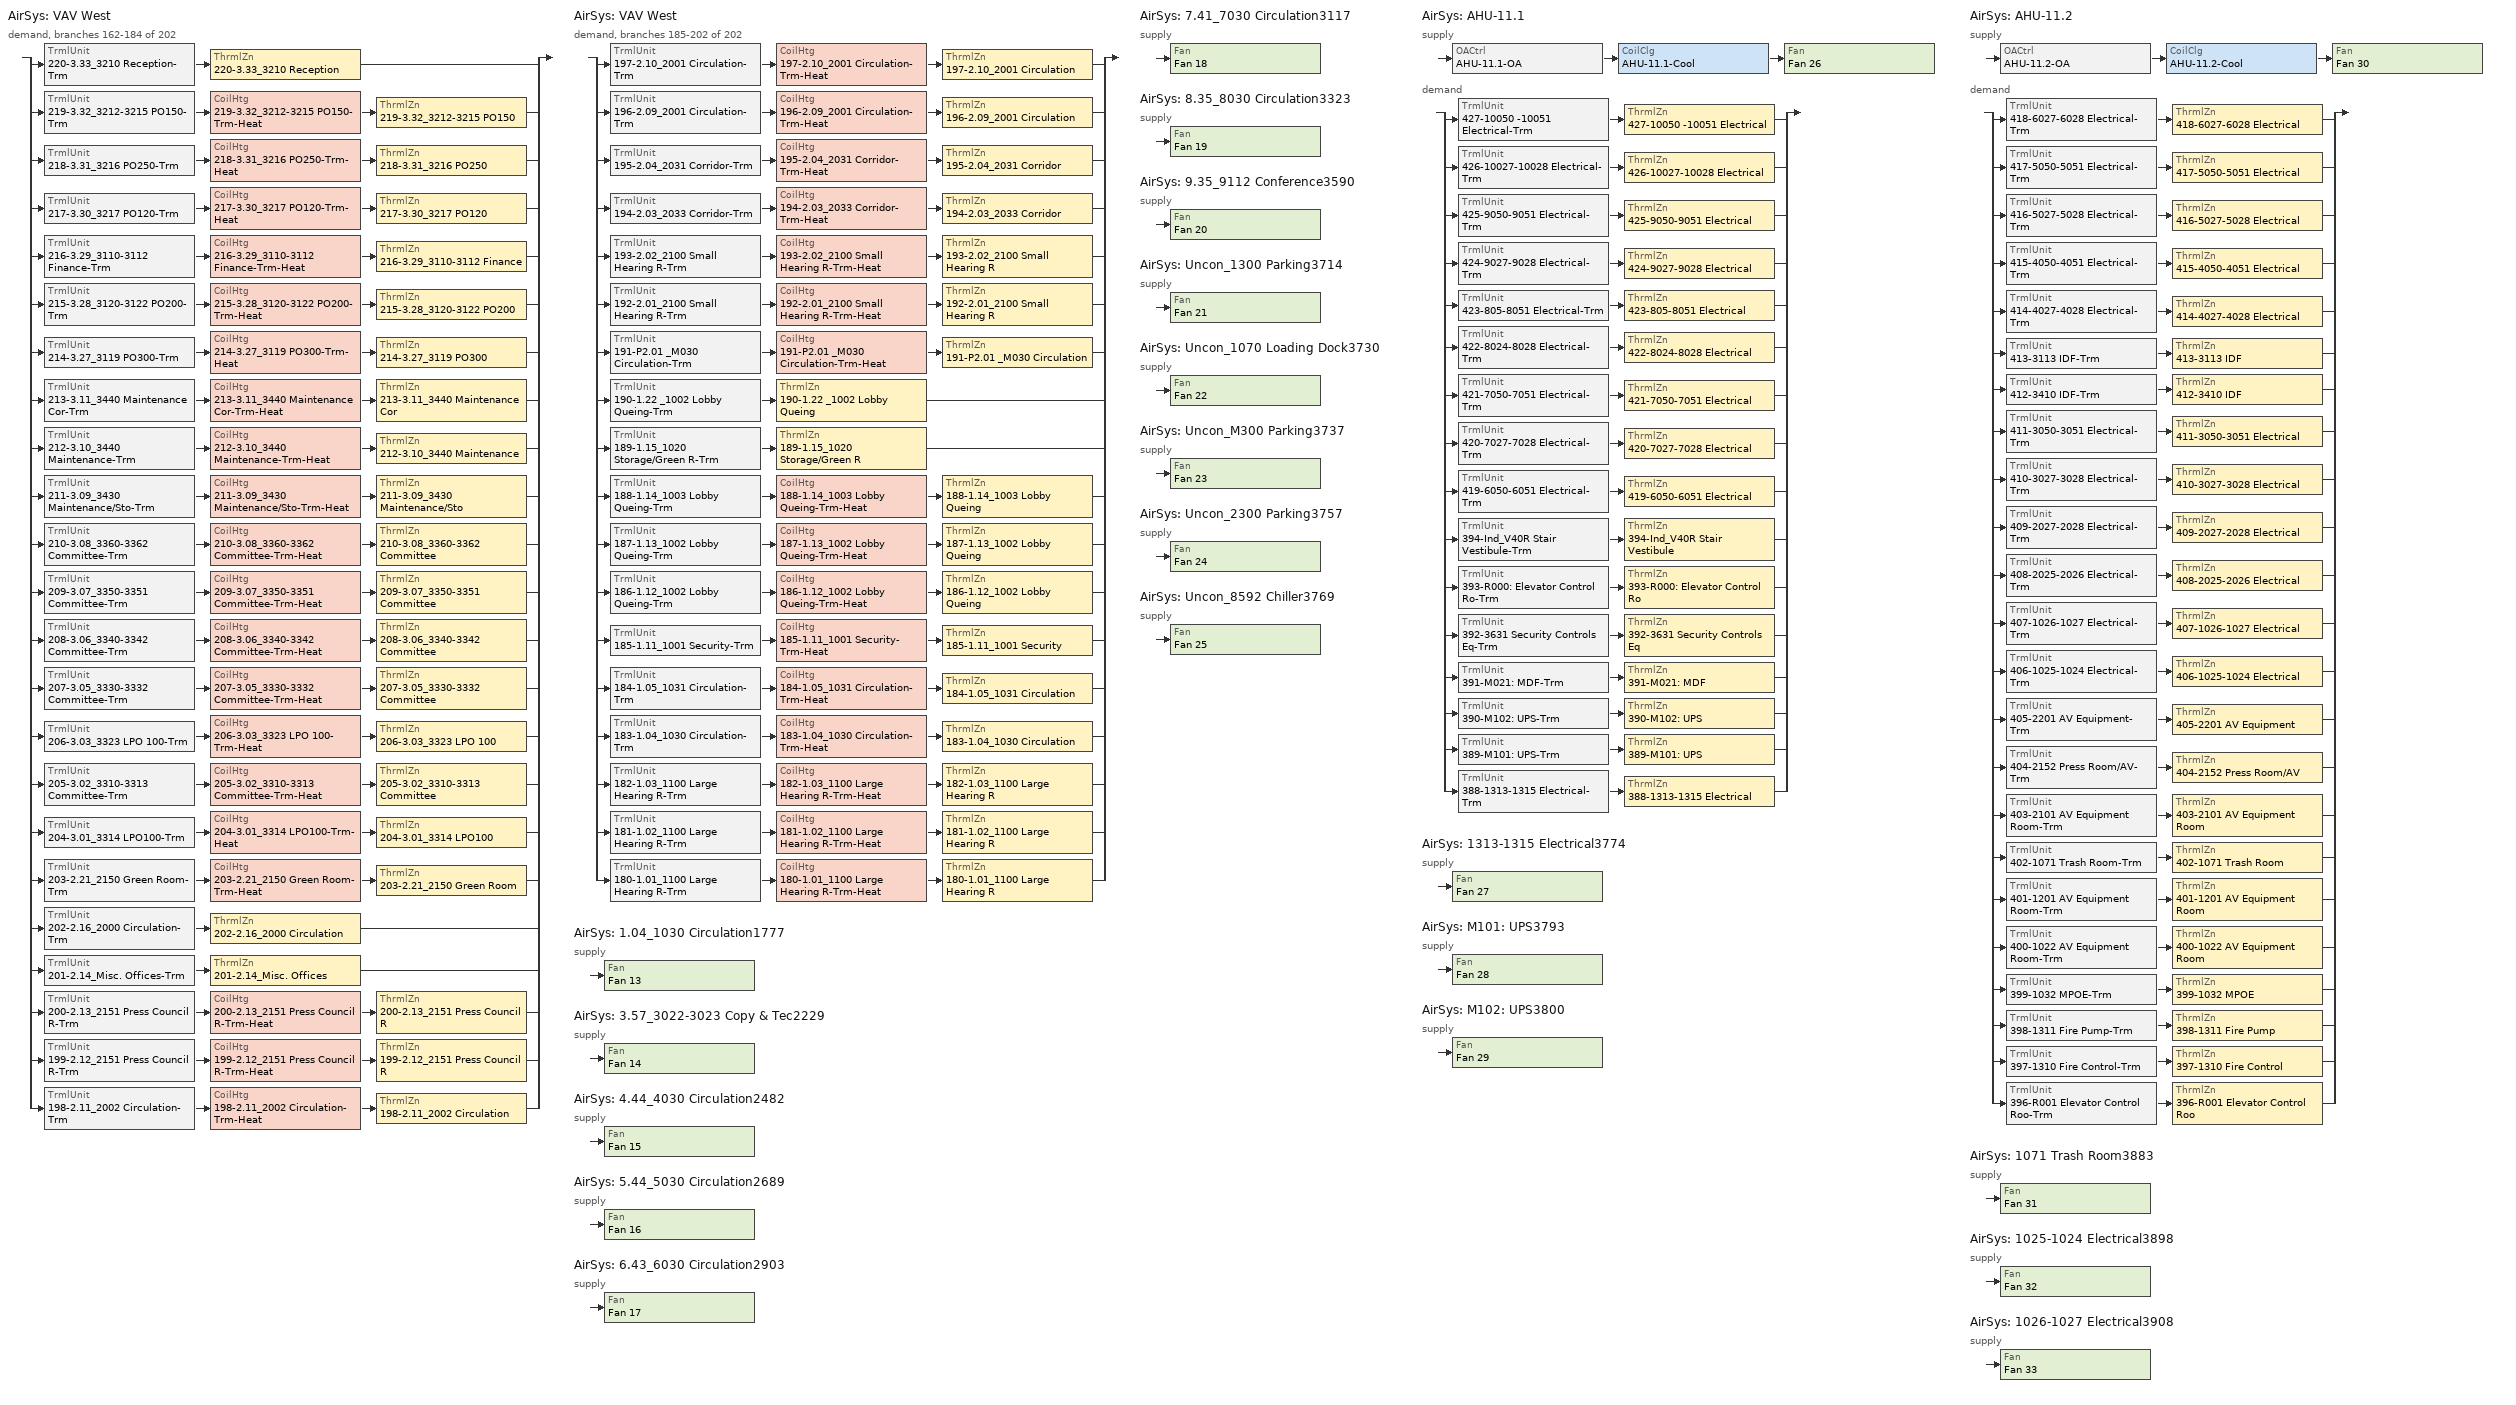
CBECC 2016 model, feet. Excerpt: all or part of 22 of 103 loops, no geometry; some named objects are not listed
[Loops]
AirSys 'VAV West'
 demand, branches 162-184 of 202: split
  | TrmlUnit '220-3.33_3210 Reception-Trm' > ThrmlZn '220-3.33_3210 Reception'
  | TrmlUnit '219-3.32_3212-3215 PO150-Trm' > CoilHtg '219-3.32_3212-3215 PO150-Trm-Heat' > ThrmlZn '219-3.32_3212-3215 PO150'
  | TrmlUnit '218-3.31_3216 PO250-Trm' > CoilHtg '218-3.31_3216 PO250-Trm-Heat' > ThrmlZn '218-3.31_3216 PO250'
  | TrmlUnit '217-3.30_3217 PO120-Trm' > CoilHtg '217-3.30_3217 PO120-Trm-Heat' > ThrmlZn '217-3.30_3217 PO120'
  | TrmlUnit '216-3.29_3110-3112 Finance-Trm' > CoilHtg '216-3.29_3110-3112 Finance-Trm-Heat' > ThrmlZn '216-3.29_3110-3112 Finance'
  | TrmlUnit '215-3.28_3120-3122 PO200-Trm' > CoilHtg '215-3.28_3120-3122 PO200-Trm-Heat' > ThrmlZn '215-3.28_3120-3122 PO200'
  | TrmlUnit '214-3.27_3119 PO300-Trm' > CoilHtg '214-3.27_3119 PO300-Trm-Heat' > ThrmlZn '214-3.27_3119 PO300'
  | TrmlUnit '213-3.11_3440 Maintenance Cor-Trm' > CoilHtg '213-3.11_3440 Maintenance Cor-Trm-Heat' > ThrmlZn '213-3.11_3440 Maintenance Cor'
  | TrmlUnit '212-3.10_3440 Maintenance-Trm' > CoilHtg '212-3.10_3440 Maintenance-Trm-Heat' > ThrmlZn '212-3.10_3440 Maintenance'
  | TrmlUnit '211-3.09_3430 Maintenance/Sto-Trm' > CoilHtg '211-3.09_3430 Maintenance/Sto-Trm-Heat' > ThrmlZn '211-3.09_3430 Maintenance/Sto'
  | TrmlUnit '210-3.08_3360-3362 Committee-Trm' > CoilHtg '210-3.08_3360-3362 Committee-Trm-Heat' > ThrmlZn '210-3.08_3360-3362 Committee'
  | TrmlUnit '209-3.07_3350-3351 Committee-Trm' > CoilHtg '209-3.07_3350-3351 Committee-Trm-Heat' > ThrmlZn '209-3.07_3350-3351 Committee'
  | TrmlUnit '208-3.06_3340-3342 Committee-Trm' > CoilHtg '208-3.06_3340-3342 Committee-Trm-Heat' > ThrmlZn '208-3.06_3340-3342 Committee'
  | TrmlUnit '207-3.05_3330-3332 Committee-Trm' > CoilHtg '207-3.05_3330-3332 Committee-Trm-Heat' > ThrmlZn '207-3.05_3330-3332 Committee'
  | TrmlUnit '206-3.03_3323 LPO 100-Trm' > CoilHtg '206-3.03_3323 LPO 100-Trm-Heat' > ThrmlZn '206-3.03_3323 LPO 100'
  | TrmlUnit '205-3.02_3310-3313 Committee-Trm' > CoilHtg '205-3.02_3310-3313 Committee-Trm-Heat' > ThrmlZn '205-3.02_3310-3313 Committee'
  | TrmlUnit '204-3.01_3314 LPO100-Trm' > CoilHtg '204-3.01_3314 LPO100-Trm-Heat' > ThrmlZn '204-3.01_3314 LPO100'
  | TrmlUnit '203-2.21_2150 Green Room-Trm' > CoilHtg '203-2.21_2150 Green Room-Trm-Heat' > ThrmlZn '203-2.21_2150 Green Room'
  | TrmlUnit '202-2.16_2000 Circulation-Trm' > ThrmlZn '202-2.16_2000 Circulation'
  | TrmlUnit '201-2.14_Misc. Offices-Trm' > ThrmlZn '201-2.14_Misc. Offices'
  | TrmlUnit '200-2.13_2151 Press Council R-Trm' > CoilHtg '200-2.13_2151 Press Council R-Trm-Heat' > ThrmlZn '200-2.13_2151 Press Council R'
  | TrmlUnit '199-2.12_2151 Press Council R-Trm' > CoilHtg '199-2.12_2151 Press Council R-Trm-Heat' > ThrmlZn '199-2.12_2151 Press Council R'
  | TrmlUnit '198-2.11_2002 Circulation-Trm' > CoilHtg '198-2.11_2002 Circulation-Trm-Heat' > ThrmlZn '198-2.11_2002 Circulation'
AirSys 'VAV West'
 demand, branches 185-202 of 202: split
  | TrmlUnit '197-2.10_2001 Circulation-Trm' > CoilHtg '197-2.10_2001 Circulation-Trm-Heat' > ThrmlZn '197-2.10_2001 Circulation'
  | TrmlUnit '196-2.09_2001 Circulation-Trm' > CoilHtg '196-2.09_2001 Circulation-Trm-Heat' > ThrmlZn '196-2.09_2001 Circulation'
  | TrmlUnit '195-2.04_2031 Corridor-Trm' > CoilHtg '195-2.04_2031 Corridor-Trm-Heat' > ThrmlZn '195-2.04_2031 Corridor'
  | TrmlUnit '194-2.03_2033 Corridor-Trm' > CoilHtg '194-2.03_2033 Corridor-Trm-Heat' > ThrmlZn '194-2.03_2033 Corridor'
  | TrmlUnit '193-2.02_2100 Small Hearing R-Trm' > CoilHtg '193-2.02_2100 Small Hearing R-Trm-Heat' > ThrmlZn '193-2.02_2100 Small Hearing R'
  | TrmlUnit '192-2.01_2100 Small Hearing R-Trm' > CoilHtg '192-2.01_2100 Small Hearing R-Trm-Heat' > ThrmlZn '192-2.01_2100 Small Hearing R'
  | TrmlUnit '191-P2.01 _M030 Circulation-Trm' > CoilHtg '191-P2.01 _M030 Circulation-Trm-Heat' > ThrmlZn '191-P2.01 _M030 Circulation'
  | TrmlUnit '190-1.22 _1002 Lobby Queing-Trm' > ThrmlZn '190-1.22 _1002 Lobby Queing'
  | TrmlUnit '189-1.15_1020 Storage/Green R-Trm' > ThrmlZn '189-1.15_1020 Storage/Green R'
  | TrmlUnit '188-1.14_1003 Lobby Queing-Trm' > CoilHtg '188-1.14_1003 Lobby Queing-Trm-Heat' > ThrmlZn '188-1.14_1003 Lobby Queing'
  | TrmlUnit '187-1.13_1002 Lobby Queing-Trm' > CoilHtg '187-1.13_1002 Lobby Queing-Trm-Heat' > ThrmlZn '187-1.13_1002 Lobby Queing'
  | TrmlUnit '186-1.12_1002 Lobby Queing-Trm' > CoilHtg '186-1.12_1002 Lobby Queing-Trm-Heat' > ThrmlZn '186-1.12_1002 Lobby Queing'
  | TrmlUnit '185-1.11_1001 Security-Trm' > CoilHtg '185-1.11_1001 Security-Trm-Heat' > ThrmlZn '185-1.11_1001 Security'
  | TrmlUnit '184-1.05_1031 Circulation-Trm' > CoilHtg '184-1.05_1031 Circulation-Trm-Heat' > ThrmlZn '184-1.05_1031 Circulation'
  | TrmlUnit '183-1.04_1030 Circulation-Trm' > CoilHtg '183-1.04_1030 Circulation-Trm-Heat' > ThrmlZn '183-1.04_1030 Circulation'
  | TrmlUnit '182-1.03_1100 Large Hearing R-Trm' > CoilHtg '182-1.03_1100 Large Hearing R-Trm-Heat' > ThrmlZn '182-1.03_1100 Large Hearing R'
  | TrmlUnit '181-1.02_1100 Large Hearing R-Trm' > CoilHtg '181-1.02_1100 Large Hearing R-Trm-Heat' > ThrmlZn '181-1.02_1100 Large Hearing R'
  | TrmlUnit '180-1.01_1100 Large Hearing R-Trm' > CoilHtg '180-1.01_1100 Large Hearing R-Trm-Heat' > ThrmlZn '180-1.01_1100 Large Hearing R'
AirSys '1.04_1030 Circulation1777'
 supply: Fan 'Fan 13'
AirSys '3.57_3022-3023 Copy & Tec2229'
 supply: Fan 'Fan 14'
AirSys '4.44_4030 Circulation2482'
 supply: Fan 'Fan 15'
AirSys '5.44_5030 Circulation2689'
 supply: Fan 'Fan 16'
AirSys '6.43_6030 Circulation2903'
 supply: Fan 'Fan 17'
AirSys '7.41_7030 Circulation3117'
 supply: Fan 'Fan 18'
AirSys '8.35_8030 Circulation3323'
 supply: Fan 'Fan 19'
AirSys '9.35_9112 Conference3590'
 supply: Fan 'Fan 20'
AirSys 'Uncon_1300 Parking3714'
 supply: Fan 'Fan 21'
AirSys 'Uncon_1070 Loading Dock3730'
 supply: Fan 'Fan 22'
AirSys 'Uncon_M300 Parking3737'
 supply: Fan 'Fan 23'
AirSys 'Uncon_2300 Parking3757'
 supply: Fan 'Fan 24'
AirSys 'Uncon_8592 Chiller3769'
 supply: Fan 'Fan 25'
AirSys 'AHU-11.1'
 supply: OACtrl 'AHU-11.1-OA' > CoilClg 'AHU-11.1-Cool' > Fan 'Fan 26'
 demand: split
  | TrmlUnit '427-10050 -10051 Electrical-Trm' > ThrmlZn '427-10050 -10051 Electrical'
  | TrmlUnit '426-10027-10028 Electrical-Trm' > ThrmlZn '426-10027-10028 Electrical'
  | TrmlUnit '425-9050-9051 Electrical-Trm' > ThrmlZn '425-9050-9051 Electrical'
  | TrmlUnit '424-9027-9028 Electrical-Trm' > ThrmlZn '424-9027-9028 Electrical'
  | TrmlUnit '423-805-8051 Electrical-Trm' > ThrmlZn '423-805-8051 Electrical'
  | TrmlUnit '422-8024-8028 Electrical-Trm' > ThrmlZn '422-8024-8028 Electrical'
  | TrmlUnit '421-7050-7051 Electrical-Trm' > ThrmlZn '421-7050-7051 Electrical'
  | TrmlUnit '420-7027-7028 Electrical-Trm' > ThrmlZn '420-7027-7028 Electrical'
  | TrmlUnit '419-6050-6051 Electrical-Trm' > ThrmlZn '419-6050-6051 Electrical'
  | TrmlUnit '394-Ind_V40R Stair Vestibule-Trm' > ThrmlZn '394-Ind_V40R Stair Vestibule'
  | TrmlUnit '393-R000: Elevator Control Ro-Trm' > ThrmlZn '393-R000: Elevator Control Ro'
  | TrmlUnit '392-3631 Security Controls Eq-Trm' > ThrmlZn '392-3631 Security Controls Eq'
  | TrmlUnit '391-M021: MDF-Trm' > ThrmlZn '391-M021: MDF'
  | TrmlUnit '390-M102: UPS-Trm' > ThrmlZn '390-M102: UPS'
  | TrmlUnit '389-M101: UPS-Trm' > ThrmlZn '389-M101: UPS'
  | TrmlUnit '388-1313-1315 Electrical-Trm' > ThrmlZn '388-1313-1315 Electrical'
AirSys '1313-1315 Electrical3774'
 supply: Fan 'Fan 27'
AirSys 'M101: UPS3793'
 supply: Fan 'Fan 28'
AirSys 'M102: UPS3800'
 supply: Fan 'Fan 29'
AirSys 'AHU-11.2'
 supply: OACtrl 'AHU-11.2-OA' > CoilClg 'AHU-11.2-Cool' > Fan 'Fan 30'
 demand: split
  | TrmlUnit '418-6027-6028 Electrical-Trm' > ThrmlZn '418-6027-6028 Electrical'
  | TrmlUnit '417-5050-5051 Electrical-Trm' > ThrmlZn '417-5050-5051 Electrical'
  | TrmlUnit '416-5027-5028 Electrical-Trm' > ThrmlZn '416-5027-5028 Electrical'
  | TrmlUnit '415-4050-4051 Electrical-Trm' > ThrmlZn '415-4050-4051 Electrical'
  | TrmlUnit '414-4027-4028 Electrical-Trm' > ThrmlZn '414-4027-4028 Electrical'
  | TrmlUnit '413-3113 IDF-Trm' > ThrmlZn '413-3113 IDF'
  | TrmlUnit '412-3410 IDF-Trm' > ThrmlZn '412-3410 IDF'
  | TrmlUnit '411-3050-3051 Electrical-Trm' > ThrmlZn '411-3050-3051 Electrical'
  | TrmlUnit '410-3027-3028 Electrical-Trm' > ThrmlZn '410-3027-3028 Electrical'
  | TrmlUnit '409-2027-2028 Electrical-Trm' > ThrmlZn '409-2027-2028 Electrical'
  | TrmlUnit '408-2025-2026 Electrical-Trm' > ThrmlZn '408-2025-2026 Electrical'
  | TrmlUnit '407-1026-1027 Electrical-Trm' > ThrmlZn '407-1026-1027 Electrical'
  | TrmlUnit '406-1025-1024 Electrical-Trm' > ThrmlZn '406-1025-1024 Electrical'
  | TrmlUnit '405-2201 AV Equipment-Trm' > ThrmlZn '405-2201 AV Equipment'
  | TrmlUnit '404-2152 Press Room/AV-Trm' > ThrmlZn '404-2152 Press Room/AV'
  | TrmlUnit '403-2101 AV Equipment Room-Trm' > ThrmlZn '403-2101 AV Equipment Room'
  | TrmlUnit '402-1071 Trash Room-Trm' > ThrmlZn '402-1071 Trash Room'
  | TrmlUnit '401-1201 AV Equipment Room-Trm' > ThrmlZn '401-1201 AV Equipment Room'
  | TrmlUnit '400-1022 AV Equipment Room-Trm' > ThrmlZn '400-1022 AV Equipment Room'
  | TrmlUnit '399-1032 MPOE-Trm' > ThrmlZn '399-1032 MPOE'
  | TrmlUnit '398-1311 Fire Pump-Trm' > ThrmlZn '398-1311 Fire Pump'
  | TrmlUnit '397-1310 Fire Control-Trm' > ThrmlZn '397-1310 Fire Control'
  | TrmlUnit '396-R001 Elevator Control Roo-Trm' > ThrmlZn '396-R001 Elevator Control Roo'
AirSys '1071 Trash Room3883'
 supply: Fan 'Fan 31'
AirSys '1025-1024 Electrical3898'
 supply: Fan 'Fan 32'
AirSys '1026-1027 Electrical3908'
 supply: Fan 'Fan 33'
[Spc] CondgType=DirectlyConditioned; FlrToCeilingHgt=10; Perim=0; OccFrac=0.5; FxdSeat=0; OccNumFxdSeat=0; EnvStatus=New; LtgStatus=New; IntLtgSpecMthd=AreaCategoryMethod; IntLPDReg=0.4; IntLPDNonReg=0; ProcElecPwrDens=0; ProcElecSchRef=Office Process4; ProcElecRadFrac=0; ProcElecLatFrac=0; ElevCnt=0; EscalCnt=0; HotelMotelGuestRmCnt=0; ExhACH=0; LabExhRtType=HoodDominated; HasProcExh=0
Name | Story | ThrmlZnRef | Area | SpcFunc | RecptPwrDens | SHWFluidSegRef | ExhPerSpc
S-260-5.04_5320 Sm Suite | Floor 5 | 260-5.04_5320 Sm Suite | 934 | Office (Greater than 250 square feet in floor area) | 3.5 | DHW: Core1 - SHWSSeg | 0
S-261-5.05_5330 Sm Suite | Floor 5 | 261-5.05_5330 Sm Suite | 944 | Office (Greater than 250 square feet in floor area) | 3.5 | DHW: Core1 - SHWSSeg | 0
S-262-5.06_5340 Sm Suite | Floor 5 | 262-5.06_5340 Sm Suite | 924 | Office (Greater than 250 square feet in floor area) | 3.5 | DHW: Core1 - SHWSSeg | 0
S-263-5.07_5350 Sm Suite | Floor 5 | 263-5.07_5350 Sm Suite | 954 | Office (Greater than 250 square feet in floor area) | 3.5 | DHW: Core1 - SHWSSeg | 0
S-264-5.08_5400 Lg Conference | Floor 5 | 264-5.08_5400 Lg Conference | 558 | Convention, Conference, Multipurpose and Meeting Center Areas | 3.5 | DHW: Core1 - SHWSSeg | 0
S-265-5.09_5002 Waiting | Floor 5 | 265-5.09_5002 Waiting | 1639 | Lobby, Hotel | 0.5 | DHW: Core1 - SHWSSeg | 0
S-266-5.28_5100 Lg Conference | Floor 5 | 266-5.28_5100 Lg Conference | 558 | Convention, Conference, Multipurpose and Meeting Center Areas | 3.5 | DHW: Core1 - SHWSSeg | 0
S-267-5.29_5110 Sm Suite | Floor 5 | 267-5.29_5110 Sm Suite | 954 | Office (Greater than 250 square feet in floor area) | 3.5 | DHW: Core1 - SHWSSeg | 0
S-268-5.30_5120 Sm Suite | Floor 5 | 268-5.30_5120 Sm Suite | 934 | Office (Greater than 250 square feet in floor area) | 3.5 | DHW: Core1 - SHWSSeg | 0
S-269-5.31_5130 Sm Suite | Floor 5 | 269-5.31_5130 Sm Suite | 934 | Office (Greater than 250 square feet in floor area) | 3.5 | DHW: Core1 - SHWSSeg | 0
S-270-5.32_5140 Sm Suite | Floor 5 | 270-5.32_5140 Sm Suite | 934 | Office (Greater than 250 square feet in floor area) | 3.5 | DHW: Core1 - SHWSSeg | 0
S-271-5.33_5150 Sm Suite | Floor 5 | 271-5.33_5150 Sm Suite | 878 | Office (Greater than 250 square feet in floor area) | 3.5 | DHW: Core1 - SHWSSeg | 0
S-272-5.34_5210 Med Suite | Floor 5 | 272-5.34_5210 Med Suite | 837 | Office (Greater than 250 square feet in floor area) | 3.5 | DHW: Core1 - SHWSSeg | 0
S-273-5.35_5212 Office | Floor 5 | 273-5.35_5212 Office | 310 | Office (Greater than 250 square feet in floor area) | 3.5 | DHW: Core1 - SHWSSeg | 0
S-274-5.36_5220 Sm Suite | Floor 5 | 274-5.36_5220 Sm Suite | 955 | Office (Greater than 250 square feet in floor area) | 3.5 | DHW: Core1 - SHWSSeg | 0
S-275-5.37_5230 Sm Suite | Floor 5 | 275-5.37_5230 Sm Suite | 876 | Office (Greater than 250 square feet in floor area) | 3.5 | DHW: Core1 - SHWSSeg | 0
S-276-5.38_5240 Sm Suite | Floor 5 | 276-5.38_5240 Sm Suite | 888 | Office (Greater than 250 square feet in floor area) | 3.5 | DHW: Core1 - SHWSSeg | 0
S-277-5.39_5031 Circulation | Floor 5 | 277-5.39_5031 Circulation | 1216 | Corridors, Restrooms, Stairs, and Support Areas | 0.2 | DHW: Core1 - SHWSSeg | 0
S-278-5.40_5032 Circulation | Floor 5 | 278-5.40_5032 Circulation | 1155 | Corridors, Restrooms, Stairs, and Support Areas | 0.2 | DHW: Core1 - SHWSSeg | 0
S-279-5.44_5030 Circulation | Floor 5 | 279-5.44_5030 Circulation | 1028 | Corridors, Restrooms, Stairs, and Support Areas | 0.2 | DHW: Core1 - SHWSSeg | 583
S-416-5027-5028 Electrical | Floor 5 | 416-5027-5028 Electrical | 351 | Electrical, Mechanical, Telephone Rooms | 0.2 | DHW: Core1 - SHWSSeg | 600
S-417-5050-5051 Electrical | Floor 5 | 417-5050-5051 Electrical | 448 | Electrical, Mechanical, Telephone Rooms | 0.2 | DHW: Core1 - SHWSSeg | 600
S-458-Ind_S105 Stair 1 | Floor 5 | 458-Ind_S105 Stair 1 | 709 | Corridors, Restrooms, Stairs, and Support Areas | 0.2 | DHW: Grab N Go4062 - SHWSSeg | 0
S-459-Ind_S205 Stair 2 | Floor 5 | 459-Ind_S205 Stair 2 | 510 | Corridors, Restrooms, Stairs, and Support Areas | 0.2 | DHW: Grab N Go4062 - SHWSSeg | 0
S-460-Ind_S305 Stair 3 | Floor 5 | 460-Ind_S305 Stair 3 | 427 | Corridors, Restrooms, Stairs, and Support Areas | 0.2 | DHW: Grab N Go4062 - SHWSSeg | 0
S-461-Ind_S405 Stair 4 | Floor 5 | 461-Ind_S405 Stair 4 | 521 | Corridors, Restrooms, Stairs, and Support Areas | 0.2 | DHW: Grab N Go4062 - SHWSSeg | 0
S-462-Ind_All Restrooms 5th | Floor 5 | 462-Ind_All Restrooms 5th | 1728 | Corridors, Restrooms, Stairs, and Support Areas | 0.2 | DHW: Grab N Go4062 - SHWSSeg | 1800
S-88-6.10_6513 Office | Floor 6 | 88-6.10_6513 Office | 460 | Office (Greater than 250 square feet in floor area) | 3.5 | DHW: Core1 - SHWSSeg | 0
S-89-6.11_6510 Md Suite | Floor 6 | 89-6.11_6510 Md Suite | 938 | Office (Greater than 250 square feet in floor area) | 3.5 | DHW: Core1 - SHWSSeg | 0
S-90-6.12_6520 Md Suite | Floor 6 | 90-6.12_6520 Md Suite | 1208 | Office (Greater than 250 square feet in floor area) | 3.5 | DHW: Core1 - SHWSSeg | 0
S-91-6.13_6530 Md Suite | Floor 6 | 91-6.13_6530 Md Suite | 1205 | Office (Greater than 250 square feet in floor area) | 3.5 | DHW: Core1 - SHWSSeg | 0
S-92-6.14_6610 Lg Suite | Floor 6 | 92-6.14_6610 Lg Suite | 1042 | Office (Greater than 250 square feet in floor area) | 3.5 | DHW: Core1 - SHWSSeg | 0
S-93-6.15_6613 Office | Floor 6 | 93-6.15_6613 Office | 471 | Office (Greater than 250 square feet in floor area) | 3.5 | DHW: Core1 - SHWSSeg | 0
S-94-6.16_6620 Md Suite | Floor 6 | 94-6.16_6620 Md Suite | 1359 | Office (Greater than 250 square feet in floor area) | 3.5 | DHW: Core1 - SHWSSeg | 0
S-95-6.17_6630 Md Suite | Floor 6 | 95-6.17_6630 Md Suite | 1359 | Office (Greater than 250 square feet in floor area) | 3.5 | DHW: Core1 - SHWSSeg | 0
S-96-6.18_6640 Md Suite | Floor 6 | 96-6.18_6640 Md Suite | 837 | Office (Greater than 250 square feet in floor area) | 3.5 | DHW: Core1 - SHWSSeg | 0
S-97-6.19_6642 Office | Floor 6 | 97-6.19_6642 Office | 310 | Office (Greater than 250 square feet in floor area) | 3.5 | DHW: Core1 - SHWSSeg | 0
S-98-6.20_6710 Sm Suite | Floor 6 | 98-6.20_6710 Sm Suite | 878 | Office (Greater than 250 square feet in floor area) | 3.5 | DHW: Core1 - SHWSSeg | 0
S-99-6.21_6720 Sm Suite | Floor 6 | 99-6.21_6720 Sm Suite | 934 | Office (Greater than 250 square feet in floor area) | 3.5 | DHW: Core1 - SHWSSeg | 0
S-100-6.22_6730 Sm Suite | Floor 6 | 100-6.22_6730 Sm Suite | 944 | Office (Greater than 250 square feet in floor area) | 3.5 | DHW: Core1 - SHWSSeg | 0
[IntLtgSys]
Name | Spc | LumRef | LumCnt | DaylitAreaType
5.04 Primary | S-260-5.04_5320 Sm Suite | ( F3, F3 ) | ( 3, 0 ) | PrimarySidelit
5.04 secondary | S-260-5.04_5320 Sm Suite | ( F3, - none - ) | ( 1, 0 ) | SecondarySidelit
5.04 non Daylit | S-260-5.04_5320 Sm Suite | ( F3, F3, F3 ) | ( 1, 2, 1 )
5.05 Primary | S-261-5.05_5330 Sm Suite | ( F3, F3 ) | ( 3, 0 ) | PrimarySidelit
5.05 secondary | S-261-5.05_5330 Sm Suite | ( F3, - none - ) | ( 1, 0 ) | SecondarySidelit
5.05 non Daylit | S-261-5.05_5330 Sm Suite | ( F3, F3, F3 ) | ( 1, 2, 1 )
5.06 Primary | S-262-5.06_5340 Sm Suite | ( F3, F3 ) | ( 3, 0 ) | PrimarySidelit
5.06 secondary | S-262-5.06_5340 Sm Suite | ( F3, - none - ) | ( 1, 0 ) | SecondarySidelit
5.06 non Daylit | S-262-5.06_5340 Sm Suite | ( F3, F3, F3 ) | ( 1, 2, 1 )
5.07 Primary | S-263-5.07_5350 Sm Suite | ( F3, F3 ) | ( 3, 0 ) | PrimarySidelit
5.07 secondary | S-263-5.07_5350 Sm Suite | ( F3, - none - ) | ( 1, 0 ) | SecondarySidelit
5.07 non Daylit | S-263-5.07_5350 Sm Suite | ( F3, F3, F3 ) | ( 1, 2, 1 )
5.08 Primary | S-264-5.08_5400 Lg Conference | ( M/8, H1 ) | ( 4, 3 ) | PrimarySidelit
5.09 Primary | S-265-5.09_5002 Waiting | ( H1, F12, W 1x2 ) | ( 4, 0, 0 ) | PrimarySidelit
5.09 Secondary | S-265-5.09_5002 Waiting | ( H1, - none -, - none - ) | ( 2, 0, 0 )
5.09 non Daylit | S-265-5.09_5002 Waiting | ( H1, - none -, - none - ) | ( 3, 0, 0 )
3.51 non daylit-3-3 | S-265-5.09_5002 Waiting | ( J 12, J 18 ) | ( 1, 1 )
5.28 Primary | S-266-5.28_5100 Lg Conference | ( M/8, H1 ) | ( 4, 3 ) | PrimarySidelit
5.29 Primary | S-267-5.29_5110 Sm Suite | ( F3, F3 ) | ( 3, 0 ) | PrimarySidelit
5.29 secondary | S-267-5.29_5110 Sm Suite | ( F3, - none - ) | ( 1, 0 ) | SecondarySidelit
5.29 non Daylit | S-267-5.29_5110 Sm Suite | ( F3, F3, F3 ) | ( 1, 2, 1 )
5.30 Primary | S-268-5.30_5120 Sm Suite | ( F3, F3 ) | ( 3, 0 ) | PrimarySidelit
5.30 secondary | S-268-5.30_5120 Sm Suite | ( F3, - none - ) | ( 1, 0 ) | SecondarySidelit
5.30 non Daylit | S-268-5.30_5120 Sm Suite | ( F3, F3, F3 ) | ( 1, 2, 1 )
5.31 Primary | S-269-5.31_5130 Sm Suite | ( F3, F3 ) | ( 3, 0 ) | PrimarySidelit
5.31 secondary | S-269-5.31_5130 Sm Suite | ( F3, - none - ) | ( 1, 0 ) | SecondarySidelit
5.31 non Daylit | S-269-5.31_5130 Sm Suite | ( F3, F3, F3 ) | ( 1, 2, 1 )
5.32 Primary | S-270-5.32_5140 Sm Suite | ( F3, F3 ) | ( 3, 0 ) | PrimarySidelit
5.32 secondary | S-270-5.32_5140 Sm Suite | ( F3, - none - ) | ( 1, 0 ) | SecondarySidelit
5.32 non Daylit | S-270-5.32_5140 Sm Suite | ( F3, F3, F3 ) | ( 1, 2, 1 )
5.33 Primary | S-271-5.33_5150 Sm Suite | ( F3, F3 ) | ( 3, 0 ) | PrimarySidelit
5.33 Secondary | S-271-5.33_5150 Sm Suite | ( F3, - none - ) | ( 2, 0 ) | SecondarySidelit
5.33 non Daylit | S-271-5.33_5150 Sm Suite | ( F3, F3, F3 ) | ( 4, 0, 0 )
5.34 Primary | S-272-5.34_5210 Med Suite | ( F3, F3/8 ) | ( 2, 2 ) | PrimarySidelit
5.34 Secondary | S-272-5.34_5210 Med Suite | ( F3, F3/8, H1 ) | ( 1, 1, 2 ) | SecondarySidelit
5.35 Primary | S-273-5.35_5212 Office | ( F3/12, - none - ) | ( 1, 0 ) | PrimarySidelit
5.36 non Daylit | S-274-5.36_5220 Sm Suite | ( F3, F3, F3 ) | ( 2, 1, 1 )
5.36 secondary | S-274-5.36_5220 Sm Suite | ( F3, - none - ) | ( 2, 0 ) | SecondarySidelit
5.36 Primary | S-274-5.36_5220 Sm Suite | ( F3, F3 ) | ( 2, 0 ) | PrimarySidelit
5.37 non Daylit | S-275-5.37_5230 Sm Suite | ( F3, F3, F3 ) | ( 1, 2, 1 )
5.37 secondary | S-275-5.37_5230 Sm Suite | ( F3, - none - ) | ( 2, 0 ) | SecondarySidelit
5.37 Primary | S-275-5.37_5230 Sm Suite | ( F3, F3 ) | ( 2, 0 ) | PrimarySidelit
5.38 non Daylit | S-276-5.38_5240 Sm Suite | ( F3, F3, F3 ) | ( 1, 2, 1 )
5.38 secondary | S-276-5.38_5240 Sm Suite | ( F3, - none - ) | ( 2, 0 ) | SecondarySidelit
5.38 Primary | S-276-5.38_5240 Sm Suite | ( F3, F3 ) | ( 2, 0 ) | PrimarySidelit
5.39 non Daylit | S-277-5.39_5031 Circulation | ( W 1x2, F6A, F3 ) | ( 9, 2, 2 )
5.40 non Daylit | S-278-5.40_5032 Circulation | ( W 1x2, W 1x2, W 1x2, F3, K ) | ( 5, 5, 6, 2 )
5.44 non Daylit | S-279-5.44_5030 Circulation | ( F3/12, F3, W 1x2 ) | ( 1, 2, 6 )
416 Ind non Daylit | S-416-5027-5028 Electrical | ( F1B, F1B, - none - ) | ( 3, 3, 0 )
417 Ind non Daylit | S-417-5050-5051 Electrical | ( F1B, F1B, F1B ) | ( 3, 2, 0 )
458 Ind non Daylit | S-458-Ind_S105 Stair 1 | ( H1, F12, W 1x2 ) | ( 1, 4, 0 )
459 Ind non Daylit | S-459-Ind_S205 Stair 2 | ( H1, F12, W 1x2 ) | ( 1, 4, 0 )
460 non Daylit | S-460-Ind_S305 Stair 3 | ( H1, F12, H1, - none -, - none - ) | ( 1, 4, 0, 0, 0 )
461 non Daylit | S-461-Ind_S405 Stair 4 | ( H1, F12, - none -, - none -, - none - ) | ( 1, 4, 0, 0, 0 )
5.41 Ind non Daylit | S-462-Ind_All Restrooms 5th | ( Q2 15-9, H1, S, H1, L ) | ( 3, 4, 7, 1, 1 )
5.41 Ind non Daylit b | S-462-Ind_All Restrooms 5th | ( Q2 12, S, H1, H1, F1B ) | ( 2, 5, 4, 1, 0 )
6.10 Primary | S-88-6.10_6513 Office | ( F3, F3/8 ) | ( 3, 1 ) | PrimarySidelit
6.11 Primary | S-89-6.11_6510 Md Suite | ( F3/8, F3, F3 ) | ( 1, 1, 0 ) | PrimarySidelit
6.11 secondary | S-89-6.11_6510 Md Suite | ( F3/8, - none - ) | ( 1, 0 ) | SecondarySidelit
6.11 non Daylit | S-89-6.11_6510 Md Suite | ( F3/12, F3, F3 ) | ( 1, 0, 0 )
6.12 Primary | S-90-6.12_6520 Md Suite | ( F3/8, F3/8, F3 ) | ( 1, 1, 0 ) | PrimarySidelit
6.12 secondary | S-90-6.12_6520 Md Suite | ( F3/8, F3 ) | ( 1, 1 ) | SecondarySidelit
6.12 non Daylit | S-90-6.12_6520 Md Suite | ( F3/8, F3, F3 ) | ( 1, 2, 0 )
6.13 Primary | S-91-6.13_6530 Md Suite | ( F3, F3/8, - none - ) | ( 1, 1, 0 ) | PrimarySidelit
6.13 secondary | S-91-6.13_6530 Md Suite | ( F3/8, F3 ) | ( 1, 1 ) | SecondarySidelit
6.13 non Daylit | S-91-6.13_6530 Md Suite | ( F3/8, F3, F3 ) | ( 1, 2, 0 )
6.14 primary | S-92-6.14_6610 Lg Suite | ( F3, - none -, - none - ) | ( 3, 0, 0 ) | PrimarySidelit
6.14 secondary | S-92-6.14_6610 Lg Suite | ( F3/8, - none -, - none - ) | ( 1, 0, 0 ) | SecondarySidelit
6.14 non Daylit | S-92-6.14_6610 Lg Suite | ( F3/8, - none -, - none - ) | ( 2, 0, 0 )
6.15 Primary | S-93-6.15_6613 Office | ( F3, F3/8 ) | ( 3, 1 ) | PrimarySidelit
6.16 non Daylit | S-94-6.16_6620 Md Suite | ( F3, - none -, - none - ) | ( 6, 0, 0 )
6.16 Primary | S-94-6.16_6620 Md Suite | ( F3/12, - none - ) | ( 3, 0 ) | PrimarySidelit
6.17 non Daylit | S-95-6.17_6630 Md Suite | ( F3, F3, F3 ) | ( 6, 0, 0 )
6.17 Primary | S-95-6.17_6630 Md Suite | ( F3/12, F3 ) | ( 3, 0 ) | PrimarySidelit
6.18 Primary | S-96-6.18_6640 Md Suite | ( F3, F3/8, H1 ) | ( 2, 2, 2 ) | PrimarySidelit
6.18 Non Daylit | S-96-6.18_6640 Md Suite | ( F3, F3/8, - none - ) | ( 1, 1, 0 )
6.19 Primary | S-97-6.19_6642 Office | ( F3/12, - none - ) | ( 1, 0 ) | PrimarySidelit
6.20 Primary | S-98-6.20_6710 Sm Suite | ( F3, - none - ) | ( 3, 0 ) | PrimarySidelit
6.20 Secondary | S-98-6.20_6710 Sm Suite | ( F3, - none - ) | ( 2, 0 ) | SecondarySidelit
6.20 non Daylit | S-98-6.20_6710 Sm Suite | ( F3, F3, - none - ) | ( 2, 2, 0 )
6.21 Primary | S-99-6.21_6720 Sm Suite | ( F3, - none - ) | ( 3, 0 ) | PrimarySidelit
6.21 Secondary | S-99-6.21_6720 Sm Suite | ( F3, - none - ) | ( 1, 0 ) | SecondarySidelit
6.21 non Daylit | S-99-6.21_6720 Sm Suite | ( F3, F3, F3 ) | ( 1, 2, 1 )
6.22 Primary | S-100-6.22_6730 Sm Suite | ( F3, - none - ) | ( 3, 0 ) | PrimarySidelit
6.22 Secondary | S-100-6.22_6730 Sm Suite | ( F3, - none - ) | ( 1, 0 ) | SecondarySidelit
6.22 non Daylit | S-100-6.22_6730 Sm Suite | ( F3, F3, F3 ) | ( 1, 2, 1 )
[Story]
Floor 6: Mult=1; Z=77.67; FlrToFlrHgt=13; FlrToCeilingHgt=10
[TrmlUnit] Status=New; Cnt=1
Name | Sys | Type | ZnServedRef | PriAirSegRef | PriAirFlowMax | PriAirFlowMin | HtgAirFlowMax | ReheatCtrlMthd
220-3.33_3210 Reception-Trm | VAV West | VAVNoReheatBox | 220-3.33_3210 Reception | VAV West-SSeg | 180 | 59.4 | 58 | DualMaximum
219-3.32_3212-3215 PO150-Trm | VAV West | VAVReheatBox | 219-3.32_3212-3215 PO150 | VAV West-SSeg | 1260 | 189 | 630 | DualMaximum
218-3.31_3216 PO250-Trm | VAV West | VAVReheatBox | 218-3.31_3216 PO250 | VAV West-SSeg | 780 | 117 | 390 | DualMaximum
217-3.30_3217 PO120-Trm | VAV West | VAVReheatBox | 217-3.30_3217 PO120 | VAV West-SSeg | 350 | 56 | 175 | DualMaximum
216-3.29_3110-3112 Finance-Trm | VAV West | VAVReheatBox | 216-3.29_3110-3112 Finance | VAV West-SSeg | 1610 | 241.5 | 805 | DualMaximum
215-3.28_3120-3122 PO200-Trm | VAV West | VAVReheatBox | 215-3.28_3120-3122 PO200 | VAV West-SSeg | 1210 | 181.5 | 605 | DualMaximum
214-3.27_3119 PO300-Trm | VAV West | VAVReheatBox | 214-3.27_3119 PO300 | VAV West-SSeg | 950 | 142.5 | 475 | DualMaximum
213-3.11_3440 Maintenance Cor-Trm | VAV West | VAVReheatBox | 213-3.11_3440 Maintenance Cor | VAV West-SSeg | 865 | 164.35 | 430 | DualMaximum
212-3.10_3440 Maintenance-Trm | VAV West | VAVReheatBox | 212-3.10_3440 Maintenance | VAV West-SSeg | 1040 | 156 | 520 | DualMaximum
211-3.09_3430 Maintenance/Sto-Trm | VAV West | VAVReheatBox | 211-3.09_3430 Maintenance/Sto | VAV West-SSeg | 825 | 156.75 | 410 | DualMaximum
210-3.08_3360-3362 Committee-Trm | VAV West | VAVReheatBox | 210-3.08_3360-3362 Committee | VAV West-SSeg | 610 | 91.5 | 305 | DualMaximum
209-3.07_3350-3351 Committee-Trm | VAV West | VAVReheatBox | 209-3.07_3350-3351 Committee | VAV West-SSeg | 610 | 97.6 | 305 | DualMaximum
208-3.06_3340-3342 Committee-Trm | VAV West | VAVReheatBox | 208-3.06_3340-3342 Committee | VAV West-SSeg | 610 | 92.72 | 305 | DualMaximum
207-3.05_3330-3332 Committee-Trm | VAV West | VAVReheatBox | 207-3.05_3330-3332 Committee | VAV West-SSeg | 610 | 97.6 | 305 | DualMaximum
206-3.03_3323 LPO 100-Trm | VAV West | VAVReheatBox | 206-3.03_3323 LPO 100 | VAV West-SSeg | 400 | 92 | 200 | DualMaximum
205-3.02_3310-3313 Committee-Trm | VAV West | VAVReheatBox | 205-3.02_3310-3313 Committee | VAV West-SSeg | 1000 | 150 | 500 | DualMaximum
204-3.01_3314 LPO100-Trm | VAV West | VAVReheatBox | 204-3.01_3314 LPO100 | VAV West-SSeg | 415 | 62.25 | 205 | DualMaximum
203-2.21_2150 Green Room-Trm | VAV West | VAVReheatBox | 203-2.21_2150 Green Room | VAV West-SSeg | 200 | 54 | 100 | DualMaximum
202-2.16_2000 Circulation-Trm | VAV West | VAVNoReheatBox | 202-2.16_2000 Circulation | VAV West-SSeg | 1955 | 566.95 | 551 | DualMaximum
201-2.14_Misc. Offices-Trm | VAV West | VAVNoReheatBox | 201-2.14_Misc. Offices | VAV West-SSeg | 1710 | 256.5 | 186 | DualMaximum
200-2.13_2151 Press Council R-Trm | VAV West | VAVReheatBox | 200-2.13_2151 Press Council R | VAV West-SSeg | 960 | 297.6 | 480 | DualMaximum
199-2.12_2151 Press Council R-Trm | VAV West | VAVReheatBox | 199-2.12_2151 Press Council R | VAV West-SSeg | 1090 | 370.6 | 545 | DualMaximum
198-2.11_2002 Circulation-Trm | VAV West | VAVReheatBox | 198-2.11_2002 Circulation | VAV West-SSeg | 1800 | 270 | 900 | DualMaximum
197-2.10_2001 Circulation-Trm | VAV West | VAVReheatBox | 197-2.10_2001 Circulation | VAV West-SSeg | 2450 | 367.5 | 1225 | DualMaximum
196-2.09_2001 Circulation-Trm | VAV West | VAVReheatBox | 196-2.09_2001 Circulation | VAV West-SSeg | 2450 | 367.5 | 1225 | DualMaximum
195-2.04_2031 Corridor-Trm | VAV West | VAVReheatBox | 195-2.04_2031 Corridor | VAV West-SSeg | 610 | 176.9 | 305 | DualMaximum
194-2.03_2033 Corridor-Trm | VAV West | VAVReheatBox | 194-2.03_2033 Corridor | VAV West-SSeg | 610 | 231.8 | 305 | DualMaximum
193-2.02_2100 Small Hearing R-Trm | VAV West | VAVReheatBox | 193-2.02_2100 Small Hearing R | VAV West-SSeg | 1400 | 462 | 700 | DualMaximum
192-2.01_2100 Small Hearing R-Trm | VAV West | VAVReheatBox | 192-2.01_2100 Small Hearing R | VAV West-SSeg | 1400 | 462 | 700 | DualMaximum
191-P2.01 _M030 Circulation-Trm | VAV West | VAVReheatBox | 191-P2.01 _M030 Circulation | VAV West-SSeg | 885 | 283.2 | 440 | DualMaximum
190-1.22 _1002 Lobby Queing-Trm | VAV West | VAVNoReheatBox | 190-1.22 _1002 Lobby Queing | VAV West-SSeg | 930 | 502.2 | 501 | DualMaximum
189-1.15_1020 Storage/Green R-Trm | VAV West | VAVNoReheatBox | 189-1.15_1020 Storage/Green R | VAV West-SSeg | 135 | 44.55 | 44 | DualMaximum
188-1.14_1003 Lobby Queing-Trm | VAV West | VAVReheatBox | 188-1.14_1003 Lobby Queing | VAV West-SSeg | 3450 | 517.5 | 1720 | DualMaximum
187-1.13_1002 Lobby Queing-Trm | VAV West | VAVReheatBox | 187-1.13_1002 Lobby Queing | VAV West-SSeg | 4320 | 648 | 2160 | DualMaximum
186-1.12_1002 Lobby Queing-Trm | VAV West | VAVReheatBox | 186-1.12_1002 Lobby Queing | VAV West-SSeg | 6480 | 972 | 3240 | DualMaximum
185-1.11_1001 Security-Trm | VAV West | VAVReheatBox | 185-1.11_1001 Security | VAV West-SSeg | 3600 | 540 | 1800 | DualMaximum
184-1.05_1031 Circulation-Trm | VAV West | VAVReheatBox | 184-1.05_1031 Circulation | VAV West-SSeg | 560 | 168 | 280 | DualMaximum
183-1.04_1030 Circulation-Trm | VAV West | VAVReheatBox | 183-1.04_1030 Circulation | VAV West-SSeg | 655 | 203.05 | 325 | DualMaximum
182-1.03_1100 Large Hearing R-Trm | VAV West | VAVReheatBox | 182-1.03_1100 Large Hearing R | VAV West-SSeg | 1625 | 243.75 | 810 | DualMaximum
181-1.02_1100 Large Hearing R-Trm | VAV West | VAVReheatBox | 181-1.02_1100 Large Hearing R | VAV West-SSeg | 2520 | 378 | 1260 | DualMaximum
180-1.01_1100 Large Hearing R-Trm | VAV West | VAVReheatBox | 180-1.01_1100 Large Hearing R | VAV West-SSeg | 2520 | 378 | 1260 | DualMaximum
427-10050 -10051 Electrical-Trm | AHU-11.1 | Uncontrolled | 427-10050 -10051 Electrical | AHU-11.1-SSeg | 2400 | 0 | 0
426-10027-10028 Electrical-Trm | AHU-11.1 | Uncontrolled | 426-10027-10028 Electrical | AHU-11.1-SSeg | 2400 | 0 | 0
425-9050-9051 Electrical-Trm | AHU-11.1 | Uncontrolled | 425-9050-9051 Electrical | AHU-11.1-SSeg | 2400 | 0 | 0
424-9027-9028 Electrical-Trm | AHU-11.1 | Uncontrolled | 424-9027-9028 Electrical | AHU-11.1-SSeg | 2400 | 0 | 0
423-805-8051 Electrical-Trm | AHU-11.1 | Uncontrolled | 423-805-8051 Electrical | AHU-11.1-SSeg | 2400 | 0 | 0
422-8024-8028 Electrical-Trm | AHU-11.1 | Uncontrolled | 422-8024-8028 Electrical | AHU-11.1-SSeg | 2400 | 0 | 0
421-7050-7051 Electrical-Trm | AHU-11.1 | Uncontrolled | 421-7050-7051 Electrical | AHU-11.1-SSeg | 2400 | 0 | 0
420-7027-7028 Electrical-Trm | AHU-11.1 | Uncontrolled | 420-7027-7028 Electrical | AHU-11.1-SSeg | 2400 | 0 | 0
419-6050-6051 Electrical-Trm | AHU-11.1 | Uncontrolled | 419-6050-6051 Electrical | AHU-11.1-SSeg | 2400 | 0 | 0
394-Ind_V40R Stair Vestibule-Trm | AHU-11.1 | Uncontrolled | 394-Ind_V40R Stair Vestibule | AHU-11.1-SSeg | 374.442 | 0 | 0
393-R000: Elevator Control Ro-Trm | AHU-11.1 | Uncontrolled | 393-R000: Elevator Control Ro | AHU-11.1-SSeg | 1700 | 0 | 0
392-3631 Security Controls Eq-Trm | AHU-11.1 | Uncontrolled | 392-3631 Security Controls Eq | AHU-11.1-SSeg | 18000 | 0 | 0
391-M021: MDF-Trm | AHU-11.1 | Uncontrolled | 391-M021: MDF | AHU-11.1-SSeg | 10000 | 0 | 0
390-M102: UPS-Trm | AHU-11.1 | Uncontrolled | 390-M102: UPS | AHU-11.1-SSeg | 12000 | 0 | 0
389-M101: UPS-Trm | AHU-11.1 | Uncontrolled | 389-M101: UPS | AHU-11.1-SSeg | 9000 | 0 | 0
388-1313-1315 Electrical-Trm | AHU-11.1 | Uncontrolled | 388-1313-1315 Electrical | AHU-11.1-SSeg | 6000 | 0 | 0
418-6027-6028 Electrical-Trm | AHU-11.2 | Uncontrolled | 418-6027-6028 Electrical | AHU-11.2-SSeg | 2400 | 0 | 0
417-5050-5051 Electrical-Trm | AHU-11.2 | Uncontrolled | 417-5050-5051 Electrical | AHU-11.2-SSeg | 2400 | 0 | 0
416-5027-5028 Electrical-Trm | AHU-11.2 | Uncontrolled | 416-5027-5028 Electrical | AHU-11.2-SSeg | 2400 | 0 | 0
415-4050-4051 Electrical-Trm | AHU-11.2 | Uncontrolled | 415-4050-4051 Electrical | AHU-11.2-SSeg | 2400 | 0 | 0
414-4027-4028 Electrical-Trm | AHU-11.2 | Uncontrolled | 414-4027-4028 Electrical | AHU-11.2-SSeg | 2400 | 0 | 0
413-3113 IDF-Trm | AHU-11.2 | Uncontrolled | 413-3113 IDF | AHU-11.2-SSeg | 480 | 0 | 0
412-3410 IDF-Trm | AHU-11.2 | Uncontrolled | 412-3410 IDF | AHU-11.2-SSeg | 1200 | 0 | 0
411-3050-3051 Electrical-Trm | AHU-11.2 | Uncontrolled | 411-3050-3051 Electrical | AHU-11.2-SSeg | 2400 | 0 | 0
410-3027-3028 Electrical-Trm | AHU-11.2 | Uncontrolled | 410-3027-3028 Electrical | AHU-11.2-SSeg | 2400 | 0 | 0
409-2027-2028 Electrical-Trm | AHU-11.2 | Uncontrolled | 409-2027-2028 Electrical | AHU-11.2-SSeg | 2400 | 0 | 0
408-2025-2026 Electrical-Trm | AHU-11.2 | Uncontrolled | 408-2025-2026 Electrical | AHU-11.2-SSeg | 2400 | 0 | 0
407-1026-1027 Electrical-Trm | AHU-11.2 | Uncontrolled | 407-1026-1027 Electrical | AHU-11.2-SSeg | 2400 | 0 | 0
406-1025-1024 Electrical-Trm | AHU-11.2 | Uncontrolled | 406-1025-1024 Electrical | AHU-11.2-SSeg | 2400 | 0 | 0
405-2201 AV Equipment-Trm | AHU-11.2 | Uncontrolled | 405-2201 AV Equipment | AHU-11.2-SSeg | 850 | 0 | 0
404-2152 Press Room/AV-Trm | AHU-11.2 | Uncontrolled | 404-2152 Press Room/AV | AHU-11.2-SSeg | 850 | 0 | 0
403-2101 AV Equipment Room-Trm | AHU-11.2 | Uncontrolled | 403-2101 AV Equipment Room | AHU-11.2-SSeg | 850 | 0 | 0
402-1071 Trash Room-Trm | AHU-11.2 | Uncontrolled | 402-1071 Trash Room | AHU-11.2-SSeg | 700 | 0 | 0
401-1201 AV Equipment Room-Trm | AHU-11.2 | Uncontrolled | 401-1201 AV Equipment Room | AHU-11.2-SSeg | 850 | 0 | 0
400-1022 AV Equipment Room-Trm | AHU-11.2 | Uncontrolled | 400-1022 AV Equipment Room | AHU-11.2-SSeg | 850 | 0 | 0
399-1032 MPOE-Trm | AHU-11.2 | Uncontrolled | 399-1032 MPOE | AHU-11.2-SSeg | 3400 | 0 | 0
398-1311 Fire Pump-Trm | AHU-11.2 | Uncontrolled | 398-1311 Fire Pump | AHU-11.2-SSeg | 1800 | 0 | 0
397-1310 Fire Control-Trm | AHU-11.2 | Uncontrolled | 397-1310 Fire Control | AHU-11.2-SSeg | 600 | 0 | 0
396-R001 Elevator Control Roo-Trm | AHU-11.2 | Uncontrolled | 396-R001 Elevator Control Roo | AHU-11.2-SSeg | 2200 | 0 | 0
[CoilHtg] Sys=VAV West; Type=HotWater; FuelSrc=Electric; FluidSegInRef=DHW: Core1 - HotWaterSSeg; FluidSegOutRef=DHW: Core1 - HotWaterRSeg; CndsrType=Air; BypassMinEffCheck=0
Name | CapTotGrossRtd
219-3.32_3212-3215 PO150-Trm-Heat | 11600
218-3.31_3216 PO250-Trm-Heat | 7200
217-3.30_3217 PO120-Trm-Heat | 3300
216-3.29_3110-3112 Finance-Trm-Heat | 14800
215-3.28_3120-3122 PO200-Trm-Heat | 11200
214-3.27_3119 PO300-Trm-Heat | 8800
213-3.11_3440 Maintenance Cor-Trm-Heat | 7900
212-3.10_3440 Maintenance-Trm-Heat | 9600
211-3.09_3430 Maintenance/Sto-Trm-Heat | 7600
210-3.08_3360-3362 Committee-Trm-Heat; 209-3.07_3350-3351 Committee-Trm-Heat; 208-3.06_3340-3342 Committee-Trm-Heat; 207-3.05_3330-3332 Committee-Trm-Heat; 195-2.04_2031 Corridor-Trm-Heat; 194-2.03_2033 Corridor-Trm-Heat | 5600
206-3.03_3323 LPO 100-Trm-Heat | 3700
205-3.02_3310-3313 Committee-Trm-Heat | 9200
204-3.01_3314 LPO100-Trm-Heat | 3800
203-2.21_2150 Green Room-Trm-Heat | 1900
200-2.13_2151 Press Council R-Trm-Heat | 8900
199-2.12_2151 Press Council R-Trm-Heat | 10100
198-2.11_2002 Circulation-Trm-Heat | 16600
197-2.10_2001 Circulation-Trm-Heat; 196-2.09_2001 Circulation-Trm-Heat | 22500
193-2.02_2100 Small Hearing R-Trm-Heat; 192-2.01_2100 Small Hearing R-Trm-Heat | 12900
191-P2.01 _M030 Circulation-Trm-Heat | 8100
188-1.14_1003 Lobby Queing-Trm-Heat | 31600
187-1.13_1002 Lobby Queing-Trm-Heat | 39800
186-1.12_1002 Lobby Queing-Trm-Heat | 59700
185-1.11_1001 Security-Trm-Heat | 33200
184-1.05_1031 Circulation-Trm-Heat | 5200
183-1.04_1030 Circulation-Trm-Heat | 6000
182-1.03_1100 Large Hearing R-Trm-Heat | 14900
181-1.02_1100 Large Hearing R-Trm-Heat; 180-1.01_1100 Large Hearing R-Trm-Heat | 23200
[AirSys] Status=New; CtrlSysType=DDCToZone; IsAllOA=0; FanCtrl=Continuous; Cnt=1; HERSDuctReq=0; HERSDuctTested=0; NRCAMch03A=0; NRCAMch04H=0; NRCAMch06A=0; NRCAMch07A=0; NRCAMch08A=0; NRCAMch09A=0; NRCAMch10A=0; NRCAMch12A=0; NRCAMch13A=0; NRCAMch14A=0; NRCAMch15A=0; NRCAMch17A=0; NRCAMch18A=0
Name | Type | ReheatCtrlMthd | FanPos | OptStart | ClgDsgnSupAirTemp | HtgDsgnSupAirTemp | ClgCtrl | ClgFixedSupTemp | ClRstSupHi | ClRstSupLow | ExhSysType | ExhCtrlMthd | IsComplexSys | DuctIns | DuctLctn | AcceptanceTestReq | NRCAMch02A | NRCAMch05A | NRCAMch11A | NRCAMch16A | SubType
1.04_1030 Circulation1777; 3.57_3022-3023 Copy & Tec2229; 4.44_4030 Circulation2482; 5.44_5030 Circulation2689; 6.43_6030 Circulation2903; 7.41_7030 Circulation3117; 8.35_8030 Circulation3323; 9.35_9112 Conference3590; Uncon_1070 Loading Dock3730; Uncon_8592 Chiller3769; 1313-1315 Electrical3774; M101: UPS3793; M102: UPS3800; 1071 Trash Room3883; 1025-1024 Electrical3898; 1026-1027 Electrical3908 | Exhaust | SingleMaximum | DrawThrough | 0 | 0 | 0 | NoSATControl | 0 | 0 | 0 | General | ConstantFlowConstantSpeedFan | 0 | 0 | Conditioned | 0 | 0 | 0 | 0 | 0
Uncon_1300 Parking3714; Uncon_M300 Parking3737; Uncon_2300 Parking3757 | Exhaust | SingleMaximum | DrawThrough | 0 | 0 | 0 | NoSATControl | 0 | 0 | 0 | ParkingGarage | COControl | 0 | 0 | Conditioned | 0 | 0 | 0 | 0 | 0
AHU-11.1; AHU-11.2 | SZVAVAC | DualMaximum | BlowThrough | 1 | 55 | 105 |  | 55 | 64.4 | 55 | General | ConstantFlowConstantSpeedFan | 1 | 8 | Unconditioned | 1 | 1 | 1 | 1 | 1 | Packaged3Phase
[AirSeg] Path=Ducted
Name | Sys | Type
1.04_1030 Circulation1777-ExhaustSeg | 1.04_1030 Circulation1777 | Exhaust
3.57_3022-3023 Copy & Tec2229-ExhaustSeg | 3.57_3022-3023 Copy & Tec2229 | Exhaust
4.44_4030 Circulation2482-ExhaustSeg | 4.44_4030 Circulation2482 | Exhaust
5.44_5030 Circulation2689-ExhaustSeg | 5.44_5030 Circulation2689 | Exhaust
6.43_6030 Circulation2903-ExhaustSeg | 6.43_6030 Circulation2903 | Exhaust
7.41_7030 Circulation3117-ExhaustSeg | 7.41_7030 Circulation3117 | Exhaust
8.35_8030 Circulation3323-ExhaustSeg | 8.35_8030 Circulation3323 | Exhaust
9.35_9112 Conference3590-ExhaustSeg | 9.35_9112 Conference3590 | Exhaust
Uncon_1300 Parking3714-ExhaustSeg | Uncon_1300 Parking3714 | Exhaust
Uncon_1070 Loading Dock3730-ExhaustSeg | Uncon_1070 Loading Dock3730 | Exhaust
Uncon_M300 Parking3737-ExhaustSeg | Uncon_M300 Parking3737 | Exhaust
Uncon_2300 Parking3757-ExhaustSeg | Uncon_2300 Parking3757 | Exhaust
Uncon_8592 Chiller3769-ExhaustSeg | Uncon_8592 Chiller3769 | Exhaust
AHU-11.1-SSeg | AHU-11.1 | Supply
AHU-11.1-RSeg | AHU-11.1 | Return
1313-1315 Electrical3774-ExhaustSeg | 1313-1315 Electrical3774 | Exhaust
M101: UPS3793-ExhaustSeg | M101: UPS3793 | Exhaust
M102: UPS3800-ExhaustSeg | M102: UPS3800 | Exhaust
AHU-11.2-SSeg | AHU-11.2 | Supply
AHU-11.2-RSeg | AHU-11.2 | Return
1071 Trash Room3883-ExhaustSeg | 1071 Trash Room3883 | Exhaust
1025-1024 Electrical3898-ExhaustSeg | 1025-1024 Electrical3898 | Exhaust
1026-1027 Electrical3908-ExhaustSeg | 1026-1027 Electrical3908 | Exhaust
[Fan] CentType=AirFoil; ModelingMthd=BrakeHorsePower; FlowMin=0; MtrPos=InAirStream
Name | Sys | CtrlMthd | Class | FlowCap | MtrBHP | MtrHP | MtrEff
Fan 13 | 1.04_1030 Circulation1777 | ConstantVolume | Centrifugal | 500 | 0.1 | 0.1 | 0.855
Fan 14 | 3.57_3022-3023 Copy & Tec2229 | ConstantVolume | Centrifugal | 583 | 0.15 | 0.15 | 0.855
Fan 15 | 4.44_4030 Circulation2482 | ConstantVolume | Centrifugal | 583 | 0.15 | 0.15 | 0.855
Fan 16 | 5.44_5030 Circulation2689 | ConstantVolume | Centrifugal | 583 | 0.15 | 0.15 | 0.855
Fan 17 | 6.43_6030 Circulation2903 | ConstantVolume | Centrifugal | 583 | 0.15 | 0.15 | 0.855
Fan 18 | 7.41_7030 Circulation3117 | ConstantVolume | Centrifugal | 583 | 0.15 | 0.15 | 0.855
Fan 19 | 8.35_8030 Circulation3323 | ConstantVolume | Centrifugal | 583 | 0.15 | 0.15 | 0.855
Fan 20 | 9.35_9112 Conference3590 | ConstantVolume | Centrifugal | 583 | 0.15 | 0.15 | 0.855
Fan 21 | Uncon_1300 Parking3714 | VariableSpeedDrive | Axial | 7000 | 2.6 | 2.6 | 0.895
Fan 22 | Uncon_1070 Loading Dock3730 | ConstantVolume | Centrifugal | 2600 | 0.5 | 0.5 | 0.855
Fan 23 | Uncon_M300 Parking3737 | VariableSpeedDrive | Axial | 13000 | 3.9 | 3.9 | 0.895
Fan 24 | Uncon_2300 Parking3757 | VariableSpeedDrive | Axial | 14000 | 4.3 | 4.3 | 0.895
Fan 25 | Uncon_8592 Chiller3769 | ConstantVolume | Centrifugal | 3500 | 0.7 | 0.7 | 0.855
Fan 26 | AHU-11.1 | VariableSpeedDrive | Centrifugal | 1700 | 1.2 | 1.2 | 0.865
Fan 27 | 1313-1315 Electrical3774 | ConstantVolume | Centrifugal | 500 | 0.1 | 0.1 | 0.855
Fan 28 | M101: UPS3793 | ConstantVolume | Centrifugal | 600 | 0.2 | 0.2 | 0.855
Fan 29 | M102: UPS3800 | ConstantVolume | Centrifugal | 600 | 0.2 | 0.2 | 0.855
Fan 30 | AHU-11.2 | VariableSpeedDrive | Centrifugal | 2200 | 1.7 | 1.7 | 0.865
Fan 31 | 1071 Trash Room3883 | ConstantVolume | Centrifugal | 1200 | 0.2 | 0.2 | 0.855
Fan 32 | 1025-1024 Electrical3898 | ConstantVolume | Centrifugal | 600 | 0.1 | 0.1 | 0.855
Fan 33 | 1026-1027 Electrical3908 | ConstantVolume | Centrifugal | 600 | 0.1 | 0.1 | 0.855
[CoilClg] Type=ChilledWater; FluidSegInRef=DHW: Core1 - ChillSysSSeg; FluidSegOutRef=DHW: Core1 - ChillSysRSeg; BypassMinEffCheck=0; CndsrType=Air
Name | Sys | FluidFlowRtDsgn | CapTotGrossRtd | CapTotNetRtd
AHU-11.1-Cool | AHU-11.1 | 12.45 | 62250 | 59768.1
AHU-11.2-Cool | AHU-11.2 | 16 | 80000 | 76810.5
[OACtrl] EconoCtrlMthd=DifferentialDryBulb; EconoIntegration=Integrated
Name | Sys | AirSegSupRef | AirSegRetRef
AHU-11.1-OA | AHU-11.1 | AHU-11.1-SSeg | AHU-11.1-RSeg
AHU-11.2-OA | AHU-11.2 | AHU-11.2-SSeg | AHU-11.2-RSeg
